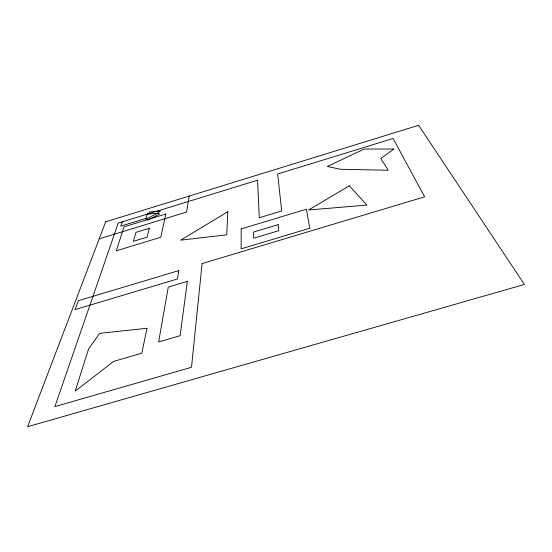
<?xml version="1.0" encoding="UTF-8"?>
<svg xmlns="http://www.w3.org/2000/svg" width="552" height="552" viewBox="0 0 552 552"><rect width="100%" height="100%" fill="white"/><g stroke="black" fill="none" stroke-linecap="round" stroke-linejoin="round"><path stroke-width="0.83" d="M189.163 196.063L186.583 212.058L99.208 238.843M147.136 214.197L157.637 213.238L159.659 214.1L147.757 220.089L145.776 219.192L157.637 213.238L160.418 210.912L149.937 211.885L147.136 214.197L145.997 218.371L120.784 226.12L122.206 221.869M241.231 228.921L241.12 248.862L309.803 228.245L306.346 209.222L241.231 228.921M227.776 211.726L226.762 234.828L180.732 240.154L227.776 211.726M202.094 263.566L191.503 367.294L54.883 406.61L118.238 223.084L257.577 180.2L259.274 217.764L281.713 210.961L277.642 174.018L393.086 138.49L424.633 196.836L202.094 263.566M187.356 281.396L180.152 335.671L158.631 341.957L168.277 287.088L187.356 281.396M178.786 270.604L177.468 278.981L75.037 309.596L78.363 300.709L178.786 270.604M146.991 328.261L141.857 353.176L113.643 361.394L75.203 391.113L88.541 349.043L99.574 333.36L146.991 328.261M165.821 213.99L160.715 237.27L116.237 250.815L124.055 226.817L165.821 213.99M149.33 228.273L147.06 237.16L133.363 241.334L135.958 232.364L149.33 228.273M105.708 221.8L27.6 426.71L524.4 284.473L418.637 125.29L105.708 221.8M393.866 149.026L380.776 158.548L388.291 170.23L340.225 169.257L327.384 166.476L364.058 149.061L393.866 149.026M349.306 185.817L308.637 209.96L366.976 205.089L349.306 185.817M278.153 224.629L253.52 232.061L253.692 238.222L278.739 230.688L278.153 224.629"/></g></svg>
